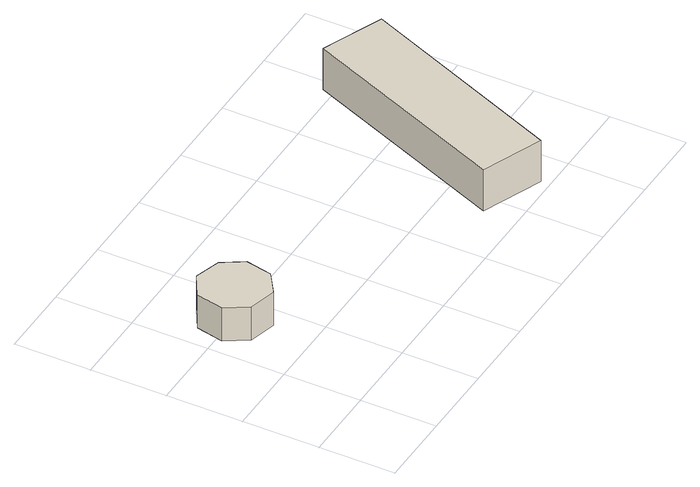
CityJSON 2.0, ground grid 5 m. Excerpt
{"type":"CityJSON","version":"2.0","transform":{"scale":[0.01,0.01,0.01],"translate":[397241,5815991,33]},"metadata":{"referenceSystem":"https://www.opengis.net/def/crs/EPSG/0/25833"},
"CityObjects":{
"building1":{"type":"Building","attributes":{"Gemeindeschluessel":"11000009","BezugspunktDach":"2200","function":"31001_2090","measuredHeight":2.42,"storeysAboveGround":1},"address":[{"country":"Germany","locality":"Berlin","thoroughfareNumber":"1 (9)","thoroughfareName":"Kiehnwerderallee"}],"geometry":[{"type":"Solid","lod":"1","boundaries":[[[[0,1,2,3,4,5,6,7]],[[8,9,10,11,12,13,14,15]],[[8,15,7,6]],[[9,8,6,5]],[[10,9,5,4]],[[11,10,4,3]],[[12,11,3,2]],[[13,12,2,1]],[[14,13,1,0]],[[15,14,0,7]]]]}]},
"building2":{"type":"Building","attributes":{"Gemeindeschluessel":"11000009","BezugspunktDach":"2200","function":"31001_2055","measuredHeight":3.01,"storeysAboveGround":1},"address":[{"country":"Germany","locality":"Berlin","thoroughfareNumber":"1 (8)","thoroughfareName":"Kiehnwerderallee"}],"geometry":[{"type":"Solid","lod":"1","boundaries":[[[[16,17,18,19]],[[20,21,22,23]],[[20,23,19,18]],[[21,20,18,17]],[[22,21,17,16]],[[23,22,16,19]]]]}]}
},
"vertices":[
[168,808,341],[347,761,341],[492,860,341],[527,1034,341],[441,1174,341],[272,1224,341],[120,1134,341],[79,953,341],[120,1134,99],[272,1224,99],[441,1174,99],[527,1034,99],[492,860,99],[347,761,99],[168,808,99],[79,953,99],
[2283,62,379],[2834,1410,379],[2432,1575,379],[1885,223,379],[2432,1575,78],[2834,1410,78],[2283,62,78],[1885,223,78]
]}
